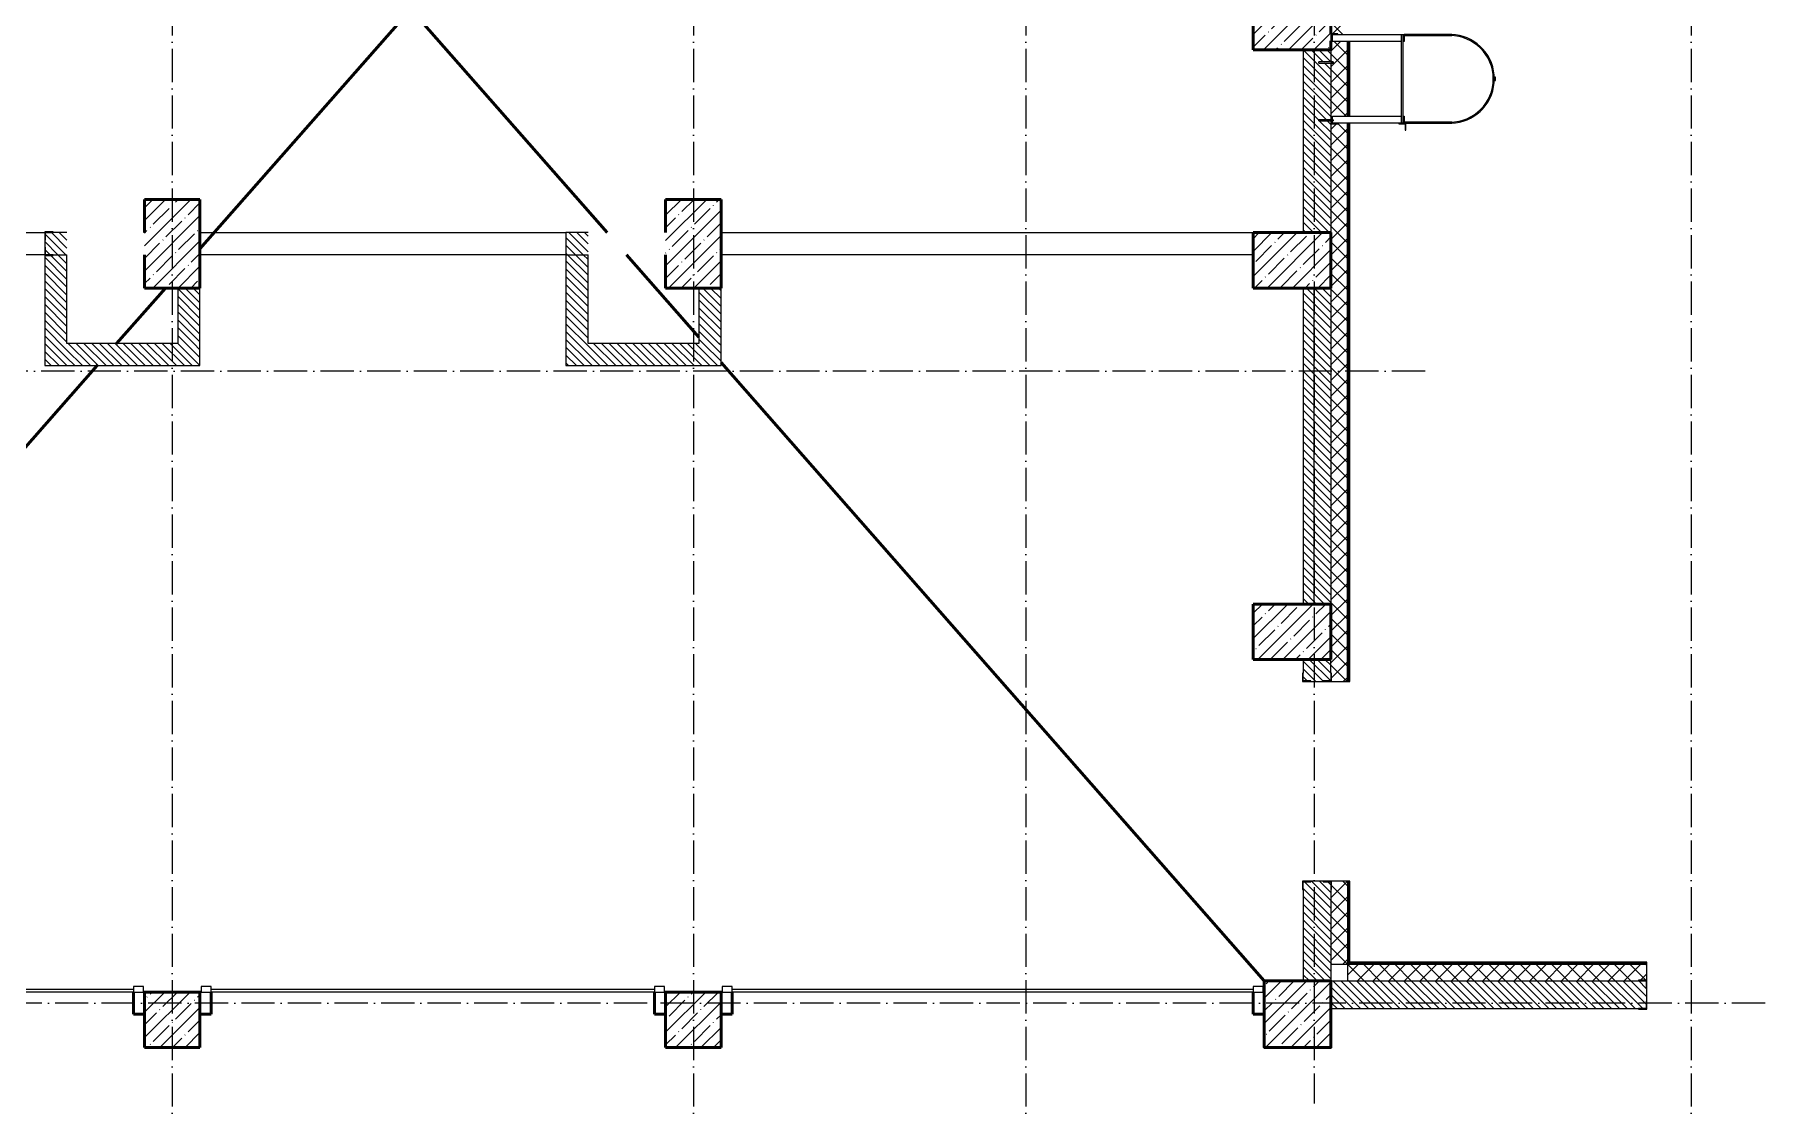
# Model space of a CAD drawing. Header units: millimetres. Extents: x -135211 to 49383, y -8033 to 228499.
# Drawn here: x -117935 to -102367, y 194545 to 204250 of the extents above; entities that cross this region are included whole.
import ezdxf

# ---------------------------------------------------------------- set-up
doc = ezdxf.new("R2010")
doc.units = ezdxf.units.MM
doc.linetypes.add('50_200_ШТРИХ_1Т_ш5_п1_п1_', pattern=[700, 500, -100, 0, -100])
for name, color, linetype, lineweight in [('A-DETL-____-OTLN-1', 7, 'Continuous', 50), ('A-DOOR-____-MCUT', 7, 'Continuous', 13), ('A-DOOR-____-OTLN', 7, 'Continuous', 9), ('A-FLOR-____-OTLN', 7, 'Continuous', 9), ('A-GENM-____-MCUT', 7, 'Continuous', 25), ('A-GENM-____-OTLN', 7, 'Continuous', 9), ('A-GENM-____-OTLN-1', 7, 'Continuous', 25), ('A-WALL-____-MCUT', 7, 'Continuous', 13), ('A-WALL-____-MCUT-1', 7, 'Continuous', 9), ('A-WALL-____-PATT-1', 7, 'Continuous', 9), ('A-WALL-FNSH-MCUT-1', 7, 'Continuous', 9), ('I-WALL-____-OTLN', 7, 'Continuous', 9), ('S-COLS-____-MCUT', 7, 'Continuous', 50), ('S-COLS-____-OTLN', 7, 'Continuous', 9), ('S-GRID-____-OTLN-1', 7, '50_200_ШТРИХ_1Т_ш5_п1_п1_', 9)]:
    doc.layers.add(name, color=color, linetype=linetype, lineweight=lineweight)
pattern_1 = [(135, (-129942.255, 127932.027), (-35.35534, -35.35534), [])]
pattern_2 = [(45, (-129942.25, 127932.03), (-70.71068, 70.71068), []), (135, (-129942.25, 127932.03), (-70.71068, -70.71068), [])]

# ---------------------------------------------------------------- blocks, each defined once
blk = doc.blocks.new('BSC_Колонна _Прямоугольная - 500х700-25279857-АР1_План отверстий 3 этажа в осях 1-64_Ю-ЯЯ')
at = {"layer": 'S-COLS-____-OTLN'}
h = blk.add_hatch(dxfattribs=at)
h.set_pattern_fill('FP_16', color=256, style=0, pattern_type=2)
h.set_pattern_definition([(315, (-76431.04, 23350), (114.04925, 114.04925), []), (315, (-76431.04, 23235.95), (114.04925, 114.04925), [201.613, -40.323, 3.353, -36.97])])
h.paths.add_polyline_path([(-250, -350), (250, -350), (250, 350), (-250, 350), (-250, -55)], flags=0)
at = {"layer": 'S-COLS-____-MCUT'}
for p, q in [((250, 350), (-250, 350)), ((-250, 350), (-250, -350)), ((250, -350), (250, 350)), ((-250, -350), (-170, -350)), ((-107, -350), (250, -350))]:
    blk.add_line(p, q, dxfattribs=at)
blk = doc.blocks.new('BSC_Колонна _Прямоугольная - 500х500-V11-АР1_План отверстий 3 этажа в осях 1-64_Ю-ЯЯ')
at = {"layer": 'S-COLS-____-OTLN'}
h = blk.add_hatch(dxfattribs=at)
h.set_pattern_fill('FP_17', color=256, style=0, pattern_type=2)
h.set_pattern_definition([(45, (-13250, -67431.04), (-114.04925, 114.04925), []), (45, (-13135.95, -67431.04), (-114.04925, 114.04925), [201.613, -40.323, 3.353, -36.97])])
h.paths.add_polyline_path([(-250, -250), (250, -250), (250, 250), (-250, 250)], flags=0)
at = {"layer": 'S-COLS-____-MCUT'}
for p, q in [((250, 250), (-250, 250)), ((-250, 250), (-250, -250)), ((250, -250), (250, 250)), ((-250, -250), (250, -250))]:
    blk.add_line(p, q, dxfattribs=at)
blk = doc.blocks.new('BSC_Колонна _Прямоугольная - 500х800-V66-АР1_План отверстий 3 этажа в осях 1-64_Ю-ЯЯ')
at = {"layer": 'S-COLS-____-OTLN'}
h = blk.add_hatch(dxfattribs=at)
h.set_pattern_fill('FP_74', color=256, style=0, pattern_type=2)
h.set_pattern_definition([(45, (-13250, -74431.04), (-114.04925, 114.04925), []), (45, (-13135.95, -74431.04), (-114.04925, 114.04925), [201.613, -40.323, 3.353, -36.97])])
h.paths.add_polyline_path([(-250, -400), (250, -400), (250, 400), (-250, 400), (-250, -100)], flags=0)
at = {"layer": 'S-COLS-____-MCUT'}
for p, q in [((250, 400), (-250, 400)), ((-250, 400), (-250, 100)), ((250, -400), (250, 400)), ((-250, -100), (-250, -400)), ((-250, -400), (250, -400))]:
    blk.add_line(p, q, dxfattribs=at)
blk = doc.blocks.new('BSC_Колонна _Прямоугольная - 500х800-V67-АР1_План отверстий 3 этажа в осях 1-64_Ю-ЯЯ')
at = {"layer": 'S-COLS-____-OTLN'}
h = blk.add_hatch(dxfattribs=at)
h.set_pattern_fill('FP_75', color=256, style=0, pattern_type=2)
h.set_pattern_definition([(45, (-17950, -74431.04), (-114.04925, 114.04925), []), (45, (-17835.95, -74431.04), (-114.04925, 114.04925), [201.613, -40.323, 3.353, -36.97])])
h.paths.add_polyline_path([(-250, -400), (250, -400), (250, 400), (-250, 400), (-250, -100)], flags=0)
at = {"layer": 'S-COLS-____-MCUT'}
for p, q in [((250, 400), (-250, 400)), ((-250, 400), (-250, 100)), ((250, -400), (250, 400)), ((-250, -100), (-250, -400)), ((-250, -400), (250, -400))]:
    blk.add_line(p, q, dxfattribs=at)
blk = doc.blocks.new('BSC_Колонна _Прямоугольная - 500х700-25976089-АР1_План отверстий 3 этажа в осях 1-64_Ю-ЯЯ')
at = {"layer": 'S-COLS-____-OTLN'}
h = blk.add_hatch(dxfattribs=at)
h.set_pattern_fill('FP_76', color=256, style=0, pattern_type=2)
h.set_pattern_definition([(315, (-74281.04, 23350), (114.04925, 114.04925), []), (315, (-74281.04, 23235.95), (114.04925, 114.04925), [201.613, -40.323, 3.353, -36.97])])
h.paths.add_polyline_path([(-250, -350), (250, -350), (250, 350), (-250, 350)], flags=0)
at = {"layer": 'S-COLS-____-MCUT'}
for p, q in [((250, 350), (-250, 350)), ((-250, 350), (-250, -350)), ((250, -350), (250, 350)), ((-250, -350), (250, -350))]:
    blk.add_line(p, q, dxfattribs=at)
blk = doc.blocks.new('BSC_Колонна _Прямоугольная - 500х700-V68-АР1_План отверстий 3 этажа в осях 1-64_Ю-ЯЯ')
at = {"layer": 'S-COLS-____-OTLN'}
h = blk.add_hatch(dxfattribs=at)
h.set_pattern_fill('FP_77', color=256, style=0, pattern_type=2)
h.set_pattern_definition([(315, (-70931.04, 23350), (114.04925, 114.04925), []), (315, (-70931.04, 23235.95), (114.04925, 114.04925), [201.613, -40.323, 3.353, -36.97])])
h.paths.add_polyline_path([(-250, -350), (250, -350), (250, 350), (-250, 350)], flags=0)
at = {"layer": 'S-COLS-____-MCUT'}
for p, q in [((250, 350), (-250, 350)), ((-250, 350), (-250, -350)), ((250, -350), (250, 350)), ((-250, -350), (250, -350))]:
    blk.add_line(p, q, dxfattribs=at)
blk = doc.blocks.new('BSC_Колонна _Прямоугольная - 500х500-V71-АР1_План отверстий 3 этажа в осях 1-64_Ю-ЯЯ')
at = {"layer": 'S-COLS-____-OTLN'}
h = blk.add_hatch(dxfattribs=at)
h.set_pattern_fill('FP_80', color=256, style=0, pattern_type=2)
h.set_pattern_definition([(45, (-17950, -67431.04), (-114.04925, 114.04925), []), (45, (-17835.95, -67431.04), (-114.04925, 114.04925), [201.613, -40.323, 3.353, -36.97])])
h.paths.add_polyline_path([(-250, -250), (250, -250), (250, 250), (-250, 250)], flags=0)
at = {"layer": 'S-COLS-____-MCUT'}
for p, q in [((250, 250), (-250, 250)), ((-250, 250), (-250, -250)), ((250, -250), (250, 250)), ((-250, -250), (250, -250))]:
    blk.add_line(p, q, dxfattribs=at)
blk = doc.blocks.new('BSC_Колонна _Прямоугольная - 600х600-V90-АР1_План отверстий 3 этажа в осях 1-64_Ю-ЯЯ')
at = {"layer": 'S-COLS-____-OTLN'}
h = blk.add_hatch(dxfattribs=at)
h.set_pattern_fill('FP_95', color=256, style=0, pattern_type=2)
h.set_pattern_definition([(45, (-23400, -67481.04), (-114.04925, 114.04925), []), (45, (-23285.95, -67481.04), (-114.04925, 114.04925), [201.613, -40.323, 3.353, -36.97])])
h.paths.add_polyline_path([(-300, -300), (300, -300), (300, 300), (-300, 300)], flags=0)
at = {"layer": 'S-COLS-____-MCUT'}
for p, q in [((300, 300), (-300, 300)), ((-300, 300), (-300, -300)), ((300, -300), (300, 300)), ((-300, -300), (100, -300))]:
    blk.add_line(p, q, dxfattribs=at)
blk = doc.blocks.new('Фахверк_СКБ_Уголок - 250_2700-27497298-АР1_План отверстий 3 этажа в осях 1-64_Ю-ЯЯ')
at = {"layer": 'A-GENM-____-MCUT'}
for p, q in [((200, 181), (125, 181)), ((125, 181), (125, 106)), ((131, 106), (131, 175)), ((131, 175), (200, 175)), ((200, 175), (200, 181)), ((125, 106), (131, 106)), ((131, -6), (125, -6)), ((125, -6), (125, -81)), ((125, -81), (200, -81)), ((131, -75), (131, -6)), ((200, -75), (131, -75)), ((200, -81), (200, -75))]:
    blk.add_line(p, q, dxfattribs=at)
blk = doc.blocks.new('Лестница_Металлическая_Кровля_Перепад - Назначение габаритов по экземпляру-30749997-АР1_План отверстий 3 этажа в осях 1-64_Ю-ЯЯ')
at = {"layer": 'A-GENM-____-MCUT'}
for p, q in [((140, 1610), (110, 1610)), ((110, 1610), (110, 1600)), ((140, 1610), (110, 1610)), ((110, 1610), (110, 1600)), ((110, 1600), (140, 1600)), ((110, 1600), (140, 1600)), ((140, 1600), (140, 1610)), ((140, 1600), (140, 1610)), ((-147, 1493), (-168, 1472)), ((-168, 1472), (-161, 1465)), ((-161, 1465), (-140, 1486)), ((-140, 1486), (-147, 1493)), ((397, 1493), (390, 1486)), ((390, 1486), (411, 1465)), ((418, 1472), (397, 1493)), ((411, 1465), (418, 1472)), ((-275, 1215), (-275, 1185)), ((-265, 1215), (-275, 1215)), ((-275, 1185), (-265, 1185)), ((-265, 1185), (-265, 1215)), ((525, 1215), (515, 1215)), ((515, 1215), (515, 1185)), ((515, 1185), (525, 1185)), ((525, 1185), (525, 1215)), ((-265, 815), (-275, 815)), ((-275, 815), (-275, 785)), ((-265, 785), (-265, 815)), ((525, 815), (515, 815)), ((515, 815), (515, 785)), ((525, 785), (525, 815))]:
    blk.add_line(p, q, dxfattribs=at)
at = {"layer": 'A-GENM-____-OTLN'}
for p, q in [((-275, 1185), (-275, 815)), ((-265, 815), (-265, 1185)), ((515, 1185), (515, 815)), ((525, 815), (525, 1185))]:
    blk.add_line(p, q, dxfattribs=at)
for radius, start, end in [(390, 0, 180), (400, 47.1513, 132.8487), (400, 137.1513, 177.8405), (400, 2.1595, 42.8487)]:
    blk.add_arc((125, 1200), radius, start, end, dxfattribs=at)
blk = doc.blocks.new('ЛМ_Арматурный стержень_ГОСТ 5781-82 - Ø 18 А240-29172526-АР1_План отверстий 3 этажа в осях 1-64_Ю-ЯЯ')
at = {"layer": 'A-GENM-____-OTLN'}
for p, q in [((24334, 76318), (24334, 75518)), ((24334, 76318), (24343, 76318)), ((24343, 76318), (24352, 76318)), ((24352, 75518), (24352, 76318)), ((24343, 75518), (24334, 75518)), ((24352, 75518), (24343, 75518))]:
    blk.add_line(p, q, dxfattribs=at)
blk = doc.blocks.new('ЛМ_Уголок_ГОСТ 8509-93 - L 63х63x6-29176216-АР1_План отверстий 3 этажа в осях 1-64_Ю-ЯЯ')
at = {"layer": 'A-GENM-____-MCUT'}
for p, q in [((24312, 75518), (24312, 75512)), ((24312, 75512), (24369, 75512)), ((24375, 75518), (24360, 75518)), ((24369, 75512), (24369, 75455)), ((24375, 75455), (24375, 75518)), ((24369, 75455), (24375, 75455))]:
    blk.add_line(p, q, dxfattribs=at)
blk = doc.blocks.new('Анкер клиновой - Анкер клиновой МКТ V-A 10-10-15_115-14811140-АР1_План отверстий 3 этажа в осях 1-64_Ю-ЯЯ')
at = {"layer": 'A-GENM-____-OTLN'}
for p, q in [((23706, 76071), (23591, 76071)), ((23591, 76061), (23591, 76071)), ((23591, 76061), (23706, 76061)), ((23710, 76074), (23706, 76074)), ((23706, 76058), (23706, 76074)), ((23706, 76074), (23706, 76072)), ((23706, 76060), (23706, 76058)), ((23706, 76058), (23710, 76058)), ((23710, 76072), (23710, 76074)), ((23710, 76074), (23710, 76058)), ((23720, 76071), (23710, 76071)), ((23710, 76061), (23720, 76061)), ((23710, 76058), (23710, 76060)), ((23720, 76071), (23720, 76061))]:
    blk.add_line(p, q, dxfattribs=at)
blk = doc.blocks.new('Анкер клиновой - Анкер клиновой МКТ V-A 10-10-15_115-V208-АР1_План отверстий 3 этажа в осях 1-64_Ю-ЯЯ')
at = {"layer": 'A-GENM-____-OTLN'}
for p, q in [((23700, 75550), (23591, 75550)), ((23591, 75540), (23591, 75550)), ((23591, 75540), (23700, 75540)), ((23710, 75553), (23706, 75553)), ((23706, 75537), (23710, 75537)), ((23710, 75551), (23710, 75553)), ((23710, 75553), (23710, 75537)), ((23720, 75550), (23710, 75550)), ((23710, 75540), (23720, 75540)), ((23710, 75537), (23710, 75539)), ((23720, 75550), (23720, 75540))]:
    blk.add_line(p, q, dxfattribs=at)
blk = doc.blocks.new('ЛМ_Уголок_ГОСТ 8509-93 - L 63х63x6-29171483-АР1_План отверстий 3 этажа в осях 1-64_Ю-ЯЯ')
at = {"layer": 'A-GENM-____-OTLN'}
for p, q in [((23700, 76324), (23700, 76261)), ((23763, 76324), (23700, 76324)), ((23706, 76261), (23706, 76318)), ((23706, 76318), (23763, 76318)), ((23763, 76318), (23763, 76324)), ((23700, 76261), (23706, 76261))]:
    blk.add_line(p, q, dxfattribs=at)
blk = doc.blocks.new('ЛМ_Уголок_ГОСТ 8509-93 - L 63х63x6-29171484-АР1_План отверстий 3 этажа в осях 1-64_Ю-ЯЯ')
at = {"layer": 'A-GENM-____-OTLN'}
for p, q in [((23706, 75575), (23700, 75575)), ((23700, 75575), (23700, 75512)), ((23700, 75512), (23763, 75512)), ((23706, 75518), (23706, 75575)), ((23763, 75518), (23706, 75518)), ((23763, 75512), (23763, 75518))]:
    blk.add_line(p, q, dxfattribs=at)
blk = doc.blocks.new('ЛМ_Уголок_ГОСТ 8509-93 - L 63х63x6-30750527-АР1_План отверстий 3 этажа в осях 1-64_Ю-ЯЯ')
at = {"layer": 'A-GENM-____-OTLN'}
for p, q in [((0, 45), (0, -18)), ((619, 45), (0, 45)), ((645, 45), (637, 45)), ((645, -18), (645, 45)), ((48, -18), (619, -18)), ((637, -18), (645, -18))]:
    blk.add_line(p, q, dxfattribs=at)
blk = doc.blocks.new('ЛМ_Уголок_ГОСТ 8509-93 - L 63х63x6-30750528-АР1_План отверстий 3 этажа в осях 1-64_Ю-ЯЯ')
at = {"layer": 'A-GENM-____-OTLN'}
for p, q in [((0, 18), (0, -4)), ((619, 18), (48, 18)), ((645, 18), (637, 18)), ((645, -45), (645, 18)), ((0, -14), (0, -45)), ((0, -45), (619, -45)), ((637, -45), (645, -45))]:
    blk.add_line(p, q, dxfattribs=at)
blk = doc.blocks.new('DM_Штора_Противопожарная_Doormaster_EI-60 - ш_2900 х в_2680-31485572-АР1_План отверстий 3 этажа в осях 1-64_Ю-ЯЯ')
at = {"layer": 'A-DOOR-____-MCUT'}
for p, q in [((-1325, 150), (-1415, 150)), ((-1415, 150), (-1415, 100)), ((-1415, 100), (-1325, 100)), ((-1325, 100), (-1325, 150)), ((-1325, 125), (1575, 125)), ((1575, 150), (1575, 100)), ((1665, 150), (1575, 150)), ((1575, 100), (1665, 100)), ((1665, 100), (1665, 150))]:
    blk.add_line(p, q, dxfattribs=at)
blk = doc.blocks.new('DM_Штора_Противопожарная_Doormaster_EI-60 - ш_4000 х в_2680-31485573-АР1_План отверстий 3 этажа в осях 1-64_Ю-ЯЯ')
at = {"layer": 'A-DOOR-____-MCUT'}
for p, q in [((-1875, 150), (-1965, 150)), ((-1965, 150), (-1965, 100)), ((-1965, 100), (-1875, 100)), ((-1875, 100), (-1875, 150)), ((-1875, 125), (2125, 125)), ((2125, 150), (2125, 100)), ((2215, 150), (2125, 150)), ((2125, 100), (2215, 100)), ((2215, 100), (2215, 150))]:
    blk.add_line(p, q, dxfattribs=at)
blk = doc.blocks.new('DM_Штора_Противопожарная_Doormaster_EI-60 - ш_4700 х в_2680-31485574-АР1_План отверстий 3 этажа в осях 1-64_Ю-ЯЯ')
at = {"layer": 'A-DOOR-____-MCUT'}
for p, q in [((-2225, 150), (-2315, 150)), ((-2315, 150), (-2315, 100)), ((-2315, 100), (-2225, 100)), ((-2225, 100), (-2225, 150)), ((-2225, 125), (2475, 125)), ((2475, 150), (2475, 100)), ((2565, 150), (2475, 150)), ((2475, 100), (2565, 100)), ((2565, 100), (2565, 150))]:
    blk.add_line(p, q, dxfattribs=at)
blk = doc.blocks.new('BSC_Колонна _Прямоугольная1 - 200х100 _металл_-31488033-АР1_План отверстий 3 этажа в осях 1-64_Ю-ЯЯ')
at = {"layer": 'S-COLS-____-MCUT'}
for p, q in [((100, 50), (-100, 50)), ((-100, 50), (-100, 40)), ((100, -50), (100, 50)), ((-100, -50), (100, -50))]:
    blk.add_line(p, q, dxfattribs=at)
blk = doc.blocks.new('BSC_Колонна _Прямоугольная1 - 200х100 _металл_-V209-АР1_План отверстий 3 этажа в осях 1-64_Ю-ЯЯ')
at = {"layer": 'S-COLS-____-MCUT'}
for p, q in [((100, 50), (-100, 50)), ((100, -50), (100, 50)), ((-100, -40), (-100, -50)), ((-100, -50), (100, -50))]:
    blk.add_line(p, q, dxfattribs=at)
blk = doc.blocks.new('Фахверк_СКБ_Уголок - 200_3550-28267367-АР1_План отверстий 3 этажа в осях 1-64_Ю-ЯЯ')
at = {"layer": 'A-GENM-____-MCUT'}
for p, q in [((200, 156), (125, 156)), ((125, 156), (125, 81)), ((200, 150), (200, 156)), ((125, 81), (131, 81)), ((131, 19), (125, 19)), ((125, 19), (125, -56)), ((131, 81), (131, 150)), ((131, 150), (200, 150)), ((131, -50), (131, 19)), ((125, -56), (200, -56)), ((200, -50), (131, -50)), ((200, -56), (200, -50))]:
    blk.add_line(p, q, dxfattribs=at)

msp = doc.modelspace()

# ---------------------------------------------------------------- hatches: boundary and pattern name
at = {"layer": 'A-WALL-____-PATT-1'}
h = msp.add_hatch(dxfattribs=at)
h.set_pattern_fill('FP_4', color=256, style=0, pattern_type=2)
h.set_pattern_definition(pattern_2)
h.paths.add_polyline_path([(-106092.3, 195863.1), (-106092.3, 196613.1), (-106236.3, 196613.1), (-106236.3, 196538.1), (-106242.3, 196538.1), (-106242.3, 195863.1), (-106095.5, 195863.1)], flags=0)
h.paths.add_polyline_path([(-106092.3, 198413.1), (-106092.3, 203450.1), (-106179.3, 203450.1), (-106179.3, 203444.1), (-106242.3, 203444.1), (-106242.3, 198488.1), (-106236.3, 198488.1), (-106236.3, 198413.1)], flags=0)
h.paths.add_polyline_path([(-106227.3, 203450.1), (-106227.3, 203472.1), (-106236.3, 203471.4), (-106236.3, 203450.1), (-106232.3, 203450.1)], flags=0)
h.paths.add_polyline_path([(-106232.3, 203482.1), (-106227.3, 203482.7), (-106226.5, 203513.1), (-106092.3, 203513.1), (-106092.3, 204187.1), (-106227.3, 204187.1), (-106227.3, 204250.1), (-106236.3, 204250.1), (-106236.3, 204193.1), (-106242.3, 204193.1), (-106242.3, 204003.1), (-106222.3, 204002.4), (-106222.3, 203993.1), (-106242.3, 203992.4), (-106242.3, 203507.1), (-106236.3, 203507.1), (-106236.3, 203482.7), (-106232.3, 203482.7)], flags=0)
h.paths.add_polyline_path([(-106092.3, 204250.1), (-106092.3, 213863.1), (-106242.3, 213863.1), (-106242.3, 204256.1), (-106179.3, 204256.1), (-106179.3, 204250.1), (-106095.5, 204250.1)], flags=0)
h = msp.add_hatch(dxfattribs=at)
h.set_pattern_fill('FP_9', color=256, style=0, pattern_type=2)
h.set_pattern_definition(pattern_1)
h.paths.add_polyline_path([(-106492.3, 202463.1), (-106242.3, 202463.1), (-106242.3, 203472.1), (-106351.3, 203472.7), (-106351.3, 203482.1), (-106242.3, 203482.1), (-106242.3, 203993.1), (-106351.3, 203993.7), (-106351.3, 204003.1), (-106242.3, 204003.1), (-106242.3, 204113.1), (-106492.3, 204113.1), (-106492.3, 202914.8)], flags=0)
h = msp.add_hatch(dxfattribs=at)
h.set_pattern_fill('FP_9', color=256, style=0, pattern_type=2)
h.set_pattern_definition(pattern_1)
h.paths.add_polyline_path([(-117836.3, 202263.1), (-117642.3, 202263.1), (-117642.3, 202463.1), (-117836.3, 202463.1), (-117836.3, 202394.1), (-117842.3, 202394.1), (-117842.3, 202332.1), (-117836.3, 202332.1)], flags=0)
h = msp.add_hatch(dxfattribs=at)
h.set_pattern_fill('FP_9', color=256, style=0, pattern_type=2)
h.set_pattern_definition(pattern_1)
h.paths.add_polyline_path([(-112942.3, 202263.1), (-112942.3, 202463.1), (-113142.3, 202463.1), (-113142.3, 202263.1)], flags=0)
h = msp.add_hatch(dxfattribs=at)
h.set_pattern_fill('FP_9', color=256, style=0, pattern_type=2)
h.set_pattern_definition(pattern_1)
h.paths.add_polyline_path([(-117842.3, 201263.1), (-117642.3, 201263.1), (-117642.3, 202263.1), (-117767.3, 202263.1), (-117767.3, 202257.1), (-117842.3, 202257.1), (-117842.3, 201300.3)], flags=0)
h = msp.add_hatch(dxfattribs=at)
h.set_pattern_fill('FP_9', color=256, style=0, pattern_type=2)
h.set_pattern_definition(pattern_1)
h.paths.add_polyline_path([(-112942.3, 201263.1), (-112942.3, 202263.1), (-113142.3, 202263.1), (-113142.3, 201263.1)], flags=0)
h = msp.add_hatch(dxfattribs=at)
h.set_pattern_fill('FP_9', color=256, style=0, pattern_type=2)
h.set_pattern_definition(pattern_1)
h.paths.add_polyline_path([(-116442.3, 201463.1), (-116442.3, 201963.1), (-116642.3, 201963.1), (-116642.3, 201463.1)], flags=0)
h = msp.add_hatch(dxfattribs=at)
h.set_pattern_fill('FP_9', color=256, style=0, pattern_type=2)
h.set_pattern_definition(pattern_1)
h.paths.add_polyline_path([(-111742.3, 201463.1), (-111742.3, 201963.1), (-111942.3, 201963.1), (-111942.3, 201463.1)], flags=0)
h = msp.add_hatch(dxfattribs=at)
h.set_pattern_fill('FP_9', color=256, style=0, pattern_type=2)
h.set_pattern_definition(pattern_1)
h.paths.add_polyline_path([(-106242.3, 199113.1), (-106242.3, 201963.1), (-106492.3, 201963.1), (-106492.3, 199113.1)], flags=0)
h = msp.add_hatch(dxfattribs=at)
h.set_pattern_fill('FP_9', color=256, style=0, pattern_type=2)
h.set_pattern_definition(pattern_1)
h.paths.add_polyline_path([(-117642.3, 201263.1), (-116442.3, 201263.1), (-116442.3, 201463.1), (-117642.3, 201463.1), (-117642.3, 201300.3)], flags=0)
h = msp.add_hatch(dxfattribs=at)
h.set_pattern_fill('FP_9', color=256, style=0, pattern_type=2)
h.set_pattern_definition(pattern_1)
h.paths.add_polyline_path([(-112942.3, 201263.1), (-111742.3, 201263.1), (-111742.3, 201463.1), (-112942.3, 201463.1)], flags=0)
h = msp.add_hatch(dxfattribs=at)
h.set_pattern_fill('FP_9', color=256, style=0, pattern_type=2)
h.set_pattern_definition(pattern_1)
h.paths.add_polyline_path([(-106492.3, 195713.1), (-106242.3, 195713.1), (-106242.3, 196607.1), (-106311.3, 196607.1), (-106311.3, 196613.1), (-106423.3, 196613.1), (-106423.3, 196607.1), (-106492.3, 196607.1), (-106492.3, 196456.9)], flags=0)
h.paths.add_polyline_path([(-106311.3, 198413.1), (-106311.3, 198419.1), (-106242.3, 198419.1), (-106242.3, 198613.1), (-106492.3, 198613.1), (-106492.3, 198419.1), (-106423.3, 198419.1), (-106423.3, 198413.1)], flags=0)
h = msp.add_hatch(dxfattribs=at)
h.set_pattern_fill('FP_4', color=256, style=0, pattern_type=2)
h.set_pattern_definition(pattern_2)
h.paths.add_polyline_path([(-84742.3, 195713.1), (-84742.3, 195863.1), (-85592.3, 195863.1), (-85592.3, 195713.1), (-84885.9, 195713.1)], flags=0)
h.paths.add_polyline_path([(-88717.3, 195713.1), (-87392.3, 195713.1), (-87392.3, 195863.1), (-88792.3, 195863.1), (-88792.3, 195719.1), (-88717.3, 195719.1)], flags=0)
h.paths.add_polyline_path([(-90667.3, 195713.1), (-90667.3, 195719.1), (-90592.3, 195719.1), (-90592.3, 195863.1), (-91992.3, 195863.1), (-91992.3, 195719.1), (-91917.3, 195719.1), (-91917.3, 195713.1), (-90692.3, 195713.1)], flags=0)
h.paths.add_polyline_path([(-93867.3, 195713.1), (-93867.3, 195719.1), (-93792.3, 195719.1), (-93792.3, 195863.1), (-95192.3, 195863.1), (-95192.3, 195719.1), (-95117.3, 195719.1), (-95117.3, 195713.1), (-93942.3, 195713.1)], flags=0)
h.paths.add_polyline_path([(-97542.3, 195713.1), (-97067.3, 195713.1), (-97067.3, 195719.1), (-96992.3, 195719.1), (-96992.3, 195863.1), (-98392.3, 195863.1), (-98392.3, 195719.1), (-98317.3, 195719.1), (-98317.3, 195713.1), (-98141.9, 195713.1)], flags=0)
h.paths.add_polyline_path([(-100267.3, 195713.1), (-100267.3, 195719.1), (-100192.3, 195719.1), (-100192.3, 195863.1), (-101592.3, 195863.1), (-101592.3, 195719.1), (-101517.3, 195719.1), (-101517.3, 195713.1), (-100692.3, 195713.1)], flags=0)
h.paths.add_polyline_path([(-103467.3, 195713.1), (-103467.3, 195719.1), (-103392.3, 195719.1), (-103392.3, 195863.1), (-106092.3, 195863.1), (-106092.3, 195713.1), (-105211.8, 195713.1)], flags=0)
h = msp.add_hatch(dxfattribs=at)
h.set_pattern_fill('FP_9', color=256, style=0, pattern_type=2)
h.set_pattern_definition(pattern_1)
h.paths.add_polyline_path([(-101517.3, 195463.1), (-101292.3, 195463.1), (-101292.3, 195713.1), (-101586.3, 195713.1), (-101586.3, 195644.1), (-101592.3, 195644.1), (-101592.3, 195532.1), (-101586.3, 195532.1), (-101586.3, 195463.1)], flags=0)
h.paths.add_polyline_path([(-103467.3, 195463.1), (-103398.3, 195463.6), (-103398.3, 195532.1), (-103392.3, 195532.1), (-103392.3, 195644.1), (-103398.3, 195644.1), (-103398.3, 195713.1), (-106242.3, 195713.1), (-106242.3, 195463.1), (-105211.8, 195463.1)], flags=0)

# ---------------------------------------------------------------- linework, layer by layer
msp.add_lwpolyline([(-106392.3, 199113.1), (-106392.3, 201963.1)])
at = {"color": 0, "lineweight": 50}
msp.add_lwpolyline([(-106842.3, 195713.1), (-106242.3, 195713.1), (-106242.3, 195113.1), (-106842.3, 195113.1)], close=True, dxfattribs=at)
at = {"layer": 'A-DETL-____-OTLN-1'}
for p, q in [((-122342.3, 213363.1), (-112770, 202463.1)), ((-116442.3, 202317.6), (-109692.3, 209988.1)), ((-112594.4, 202263.1), (-111942.3, 201520.5)), ((-117194.3, 201463.1), (-116754.3, 201963.1)), ((-111742.3, 201292.7), (-106842.3, 195713.1)), ((-122342.3, 195613.1), (-117370.3, 201263.1))]:
    msp.add_line(p, q, dxfattribs=at)
at = {"layer": 'A-FLOR-____-OTLN'}
for p, q in [((-117042.3, 195613.1), (-119942.3, 195613.1)), ((-112342.3, 195613.1), (-116342.3, 195613.1)), ((-106942.3, 195613.1), (-111642.3, 195613.1))]:
    msp.add_line(p, q, dxfattribs=at)
at = {"layer": 'A-WALL-____-MCUT'}
for p, q in [((-106492.3, 204113.1), (-106492.3, 202463.1)), ((-106242.3, 204113.1), (-106242.3, 204002.9)), ((-106242.3, 203993.2), (-106242.3, 203507.1)), ((-106242.3, 203444.1), (-106242.3, 202463.1)), ((-117842.3, 202394.1), (-117842.3, 202332.1)), ((-117642.3, 202463.1), (-117767.3, 202463.1)), ((-113142.3, 202463.1), (-113142.3, 201263.1)), ((-112942.3, 202463.1), (-113142.3, 202463.1)), ((-117842.3, 202257.1), (-117842.3, 201263.1)), ((-117767.3, 202263.1), (-117642.3, 202263.1)), ((-117642.3, 201463.1), (-117642.3, 202263.1)), ((-113142.3, 202263.1), (-112942.3, 202263.1)), ((-112942.3, 201463.1), (-112942.3, 202263.1)), ((-116642.3, 201963.1), (-116642.3, 201463.1)), ((-116442.3, 201263.1), (-116442.3, 201963.1)), ((-111942.3, 201963.1), (-111942.3, 201463.1)), ((-111742.3, 201263.1), (-111742.3, 201963.1)), ((-106492.3, 201963.1), (-106492.3, 199113.1)), ((-106242.3, 201963.1), (-106242.3, 199113.1)), ((-116642.3, 201463.1), (-117642.3, 201463.1)), ((-111942.3, 201463.1), (-112942.3, 201463.1)), ((-117842.3, 201263.1), (-116442.3, 201263.1)), ((-113142.3, 201263.1), (-111742.3, 201263.1)), ((-106492.3, 198613.1), (-106492.3, 198488.1)), ((-106242.3, 198488.1), (-106242.3, 198613.1)), ((-106423.3, 198413.1), (-106311.3, 198413.1)), ((-106492.3, 196538.1), (-106492.3, 195713.1)), ((-106311.3, 196613.1), (-106423.3, 196613.1)), ((-106242.3, 196538.1), (-106242.3, 195713.1)), ((-106242.3, 195713.1), (-103467.3, 195713.1)), ((-103392.3, 195532.1), (-103392.3, 195644.1)), ((-106242.3, 195463.1), (-103467.3, 195463.1))]:
    msp.add_line(p, q, dxfattribs=at)
at = {"layer": 'A-WALL-____-MCUT-1'}
for p, q in [((-106092.3, 203513.1), (-106092.3, 204187.1)), ((-106086.3, 203513.1), (-106086.3, 204187.1)), ((-106080.3, 203513.1), (-106080.3, 204187.1)), ((-106092.3, 198413.1), (-106092.3, 203450.1)), ((-106086.3, 198413.1), (-106086.3, 203450.1)), ((-106080.3, 198413.1), (-106080.3, 203450.1)), ((-106236.3, 198413.1), (-106092.3, 198413.1)), ((-106092.3, 196613.1), (-106236.3, 196613.1)), ((-106092.3, 196613.1), (-106092.3, 195713.1)), ((-106086.3, 195863.1), (-106086.3, 196613.1)), ((-106080.3, 195863.1), (-106080.3, 196613.1)), ((-106242.3, 195863.1), (-103392.3, 195863.1)), ((-103392.3, 195875.1), (-106092.3, 195875.1)), ((-103392.3, 195869.1), (-106092.3, 195869.1)), ((-103392.3, 195719.1), (-103392.3, 195863.1))]:
    msp.add_line(p, q, dxfattribs=at)
at = {"layer": 'A-WALL-FNSH-MCUT-1'}
for p, q in [((-106072.3, 203513.1), (-106072.3, 204187.1)), ((-106072.3, 198413.1), (-106072.3, 203450.1)), ((-106092.3, 198413.1), (-106072.3, 198413.1)), ((-106072.3, 196613.1), (-106092.3, 196613.1)), ((-106072.3, 195863.1), (-106072.3, 196613.1)), ((-103392.3, 195883.1), (-106092.3, 195883.1)), ((-103392.3, 195863.1), (-103392.3, 195883.1))]:
    msp.add_line(p, q, dxfattribs=at)
at = {"layer": 'I-WALL-____-OTLN'}
for p, q in [((-120042.3, 202463.1), (-117842.3, 202463.1)), ((-116442.3, 202463.1), (-113142.3, 202463.1)), ((-111742.3, 202463.1), (-106942.3, 202463.1)), ((-117842.3, 202263.1), (-120042.3, 202263.1)), ((-113142.3, 202263.1), (-116442.3, 202263.1)), ((-106942.3, 202263.1), (-111742.3, 202263.1))]:
    msp.add_line(p, q, dxfattribs=at)
at = {"layer": 'S-GRID-____-OTLN-1', "color": 251, "ltscale": 0.6, "true_color": 0x636466}
for p, q in [((-116692.3, 218824.9), (-116692.3, 180823.6)), ((-111992.3, 218824.9), (-111992.3, 180823.6)), ((-108992.3, 218824.9), (-108992.3, 180823.6)), ((-106392.3, 218824.9), (-106392.3, 194607.5)), ((-102992.3, 218824.9), (-102992.3, 180823.6)), ((-105392.3, 201213.1), (-134611, 201213.1)), ((-25867.8, 195513.1), (-134611, 195513.1))]:
    msp.add_line(p, q, dxfattribs=at)

# ---------------------------------------------------------------- block references
at = {"layer": 'A-DOOR-____-OTLN'}
for name, p in [('DM_Штора_Противопожарная_Doormaster_EI-60 - ш_2900 х в_2680-31485572-АР1_План отверстий 3 этажа в осях 1-64_Ю-ЯЯ', (-118617.3, 195513.1)), ('DM_Штора_Противопожарная_Doormaster_EI-60 - ш_4000 х в_2680-31485573-АР1_План отверстий 3 этажа в осях 1-64_Ю-ЯЯ', (-114467.3, 195513.1)), ('DM_Штора_Противопожарная_Doormaster_EI-60 - ш_4700 х в_2680-31485574-АР1_План отверстий 3 этажа в осях 1-64_Ю-ЯЯ', (-109417.3, 195513.1))]:
    msp.add_blockref(name, p, dxfattribs=at)
at = {"layer": 'A-GENM-____-OTLN'}
for name in ['ЛМ_Уголок_ГОСТ 8509-93 - L 63х63x6-29171483-АР1_План отверстий 3 этажа в осях 1-64_Ю-ЯЯ', 'ЛМ_Арматурный стержень_ГОСТ 5781-82 - Ø 18 А240-29172526-АР1_План отверстий 3 этажа в осях 1-64_Ю-ЯЯ', 'Анкер клиновой - Анкер клиновой МКТ V-A 10-10-15_115-14811140-АР1_План отверстий 3 этажа в осях 1-64_Ю-ЯЯ', 'Анкер клиновой - Анкер клиновой МКТ V-A 10-10-15_115-V208-АР1_План отверстий 3 этажа в осях 1-64_Ю-ЯЯ', 'ЛМ_Уголок_ГОСТ 8509-93 - L 63х63x6-29171484-АР1_План отверстий 3 этажа в осях 1-64_Ю-ЯЯ', 'ЛМ_Уголок_ГОСТ 8509-93 - L 63х63x6-29176216-АР1_План отверстий 3 этажа в осях 1-64_Ю-ЯЯ']:
    msp.add_blockref(name, (-129942.3, 127932), dxfattribs=at)
at = {"layer": 'A-GENM-____-OTLN', "extrusion": (0, 0, -1), "rotation": 180}
for name, p in [('ЛМ_Уголок_ГОСТ 8509-93 - L 63х63x6-30750527-АР1_План отверстий 3 этажа в осях 1-64_Ю-ЯЯ', (106227.3, 204232.3)), ('ЛМ_Уголок_ГОСТ 8509-93 - L 63х63x6-30750528-АР1_План отверстий 3 этажа в осях 1-64_Ю-ЯЯ', (106227.3, 203467.9))]:
    msp.add_blockref(name, p, dxfattribs=at)
at = {"layer": 'A-GENM-____-OTLN', "rotation": 269.9999999999999}
msp.add_blockref('Лестница_Металлическая_Кровля_Перепад - Назначение габаритов по экземпляру-30749997-АР1_План отверстий 3 этажа в осях 1-64_Ю-ЯЯ', (-106367.3, 203975.1), dxfattribs=at)
at = {"layer": 'A-GENM-____-OTLN-1'}
msp.add_blockref('Фахверк_СКБ_Уголок - 200_3550-28267367-АР1_План отверстий 3 этажа в осях 1-64_Ю-ЯЯ', (-117967.3, 202313.1), dxfattribs=at)
for p, rotation in [((-106317.3, 198288.1), 89.99999999999991), ((-106417.3, 196738.1), 269.9999999999999), ((-103267.3, 195638.1), 180)]:
    msp.add_blockref('Фахверк_СКБ_Уголок - 250_2700-27497298-АР1_План отверстий 3 этажа в осях 1-64_Ю-ЯЯ', p, dxfattribs=dict(at, rotation=rotation))
at = {"layer": 'S-COLS-____-OTLN'}
for name, p, rotation in [('BSC_Колонна _Прямоугольная - 500х700-25279857-АР1_План отверстий 3 этажа в осях 1-64_Ю-ЯЯ', (-106592.3, 204363.1), 89.9999999999999), ('BSC_Колонна _Прямоугольная - 500х700-25976089-АР1_План отверстий 3 этажа в осях 1-64_Ю-ЯЯ', (-106592.3, 202213.1), 89.9999999999999), ('BSC_Колонна _Прямоугольная - 500х700-V68-АР1_План отверстий 3 этажа в осях 1-64_Ю-ЯЯ', (-106592.3, 198863.1), 89.9999999999999), ('BSC_Колонна _Прямоугольная1 - 200х100 _металл_-31488033-АР1_План отверстий 3 этажа в осях 1-64_Ю-ЯЯ', (-116992.3, 195513.1), 270.0000000000001), ('BSC_Колонна _Прямоугольная1 - 200х100 _металл_-V209-АР1_План отверстий 3 этажа в осях 1-64_Ю-ЯЯ', (-116392.3, 195513.1), 270.0000000000001), ('BSC_Колонна _Прямоугольная1 - 200х100 _металл_-31488033-АР1_План отверстий 3 этажа в осях 1-64_Ю-ЯЯ', (-112292.3, 195513.1), 270.0000000000001), ('BSC_Колонна _Прямоугольная1 - 200х100 _металл_-V209-АР1_План отверстий 3 этажа в осях 1-64_Ю-ЯЯ', (-111692.3, 195513.1), 270.0000000000001), ('BSC_Колонна _Прямоугольная1 - 200х100 _металл_-31488033-АР1_План отверстий 3 этажа в осях 1-64_Ю-ЯЯ', (-106892.3, 195513.1), 270.0000000000001)]:
    msp.add_blockref(name, p, dxfattribs=dict(at, rotation=rotation))
for name, p in [('BSC_Колонна _Прямоугольная - 500х800-V66-АР1_План отверстий 3 этажа в осях 1-64_Ю-ЯЯ', (-116692.3, 202363.1)), ('BSC_Колонна _Прямоугольная - 500х800-V67-АР1_План отверстий 3 этажа в осях 1-64_Ю-ЯЯ', (-111992.3, 202363.1)), ('BSC_Колонна _Прямоугольная - 600х600-V90-АР1_План отверстий 3 этажа в осях 1-64_Ю-ЯЯ', (-106542.3, 195413.1)), ('BSC_Колонна _Прямоугольная - 500х500-V11-АР1_План отверстий 3 этажа в осях 1-64_Ю-ЯЯ', (-116692.3, 195363.1)), ('BSC_Колонна _Прямоугольная - 500х500-V71-АР1_План отверстий 3 этажа в осях 1-64_Ю-ЯЯ', (-111992.3, 195363.1))]:
    msp.add_blockref(name, p, dxfattribs=at)

doc.saveas('drawing.dxf')
